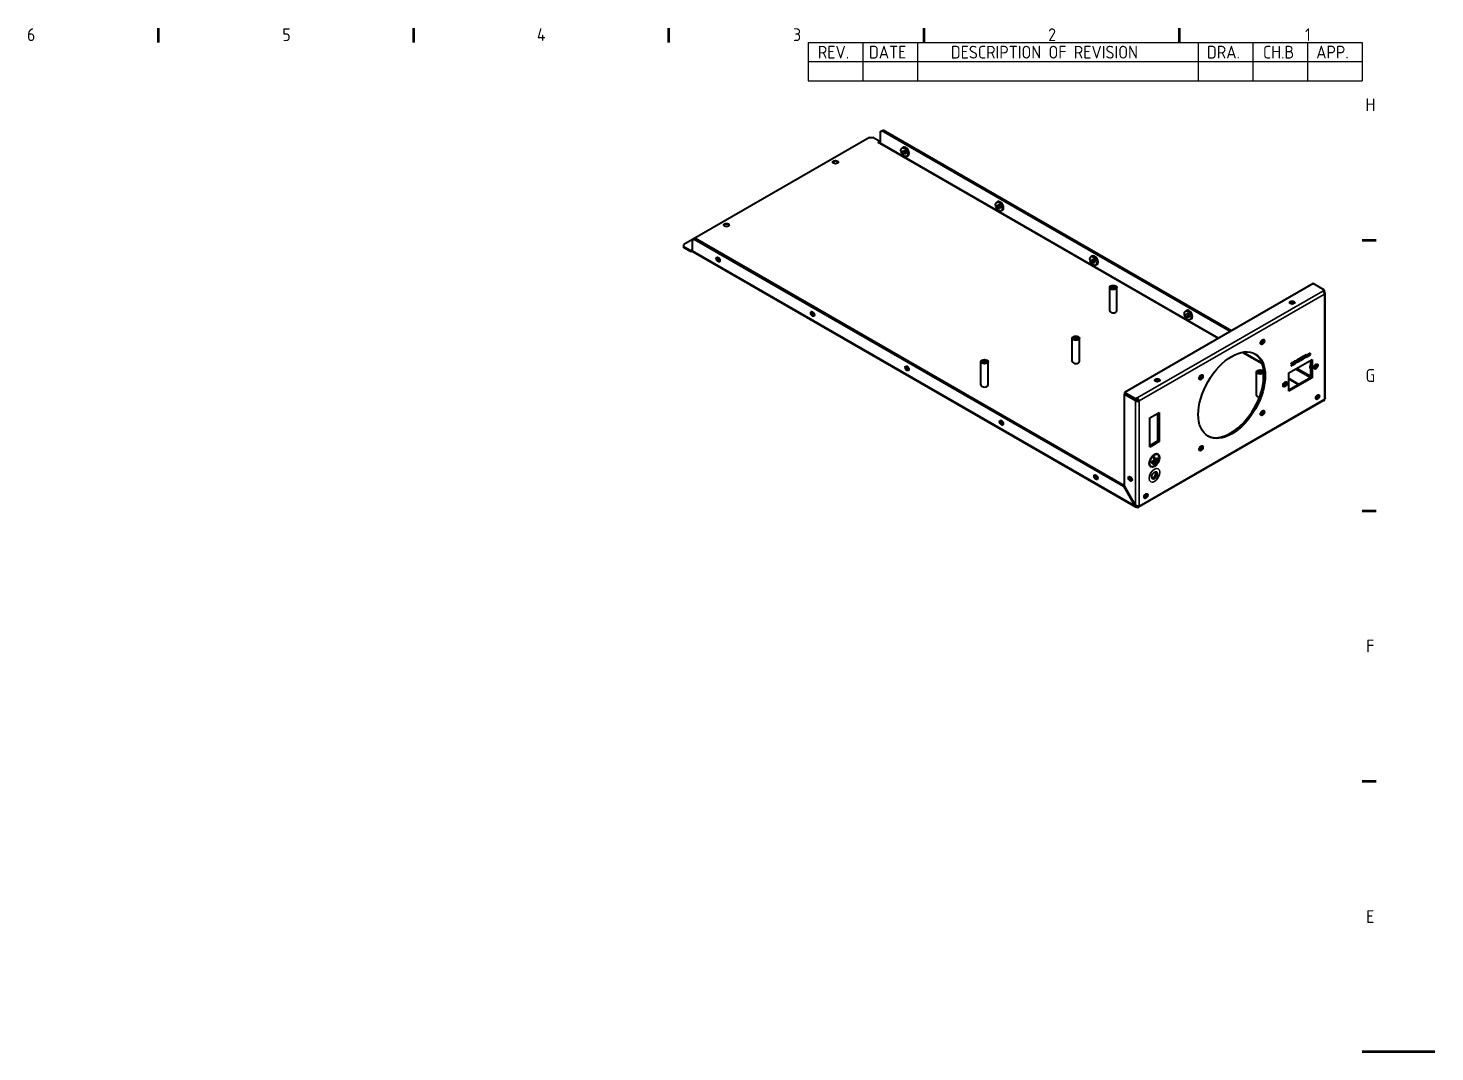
# Model space of a CAD drawing. Header units: millimetres. Extents: x 0 to 1682, y 0 to 1188.
# Drawn here: x 910 to 1682, y 594 to 1156 of the extents above; entities that cross this region are included whole.
import ezdxf

# ---------------------------------------------------------------- set-up
doc = ezdxf.new("R2010")
doc.units = ezdxf.units.MM
doc.header["$LTSCALE"] = 2
doc.layers.get('0').update_dxf_attribs({"color": 3, "lineweight": 25})
for name, color, linetype, lineweight in [('가시적인 것(ISO)', 3, 'Continuous', 40), ('가시적인 좁은 것(ISO)', 3, 'Continuous', 35), ('경계(ISO)', 7, 'Continuous', 50), ('기호(ISO)', 5, 'Continuous', 25)]:
    doc.layers.add(name, color=color, linetype=linetype, lineweight=lineweight)
doc.styles.add('문자 텍스트_PSTEK_POSCO', font='isocp.shx')

# ---------------------------------------------------------------- blocks, each defined once
blk = doc.blocks.new('경계 Default Border')
at = {"layer": '경계(ISO)'}
for p, q in [((490.58, 574), (490.58, 577.9)), ((560.67, 574), (560.67, 577.9)), ((630.75, 574), (630.75, 577.9)), ((700.83, 574), (700.83, 577.9)), ((770.92, 574), (770.92, 577.9)), ((821, 519.75), (824.9, 519.75)), ((821, 445.5), (824.9, 445.5)), ((821, 371.25), (824.9, 371.25))]:
    blk.add_line(p, q, dxfattribs=at)
at = {"layer": '경계(ISO)', "flags": 128}
blk.add_lwpolyline([(841, 297), (821, 297)], dxfattribs=at)
at = {"layer": '경계(ISO)', "color": 2, "char_height": 3.5, "attachment_point": 7, "style": '문자 텍스트_PSTEK_POSCO'}
for s, insert in [('6', (454.54, 574.37)), ('5', (524.63, 574.37)), ('4', (594.51, 574.4)), ('3', (664.82, 574.37)), ('2', (734.86, 574.37)), ('1', (805.36, 574.4)), ('H', (821.96, 555.13)), ('G', (821.96, 480.84)), ('F', (822.15, 406.63)), ('E', (822.15, 332.34))]:
    blk.add_mtext(s, dxfattribs=dict(at, insert=insert))
blk = doc.blocks.new('리비전 내역')
at = {"layer": '기호(ISO)'}
for p, q in [((669, 574), (821, 574)), ((669, 574), (669, 568.72)), ((684, 574), (684, 568.72)), ((699, 574), (699, 568.72)), ((776, 574), (776, 568.72)), ((791, 574), (791, 568.72)), ((806, 574), (806, 568.72)), ((821, 574), (821, 568.72)), ((669, 568.72), (821, 568.72)), ((669, 568.72), (669, 563.44)), ((684, 568.72), (684, 563.44)), ((699, 568.72), (699, 563.44)), ((776, 568.72), (776, 563.44)), ((791, 568.72), (791, 563.44)), ((806, 568.72), (806, 563.44)), ((821, 568.72), (821, 563.44)), ((669, 563.44), (821, 563.44))]:
    blk.add_line(p, q, dxfattribs=at)
at = {"layer": '기호(ISO)', "color": 2, "char_height": 3.5, "attachment_point": 7, "style": '문자 텍스트_PSTEK_POSCO'}
for s, insert in [('REV.', (671.61, 569.57)), ('DATE', (685.64, 569.57)), ('DESCRIPTION OF REVISION', (708.11, 569.57)), ('DRA.', (778.42, 569.57)), ('CH.B', (793.81, 569.57)), ('APP.', (808.42, 569.58))]:
    blk.add_mtext(s, dxfattribs=dict(at, insert=insert))

msp = doc.modelspace()

# ---------------------------------------------------------------- linework, layer by layer
at = {"layer": '가시적인 것(ISO)'}
for p, q in [((1377.44, 1098.869), (1378.383, 1099.416)), ((1377.44, 1098.869), (1377.44, 1092.873)), ((1378.383, 1099.416), (1379.09, 1099.823)), ((1569.6, 989.302), (1378.383, 1099.416)), ((1570.307, 989.709), (1379.09, 1099.823)), ((1371.548, 1095.723), (1269.724, 1037.087)), ((1371.548, 1095.723), (1373.433, 1095.723)), ((1377.205, 1093.551), (1373.433, 1095.723)), ((1376.262, 1093.008), (1377.205, 1093.551)), ((1377.205, 1092.465), (1376.262, 1093.008)), ((1377.205, 1092.734), (1376.972, 1092.599)), ((1377.205, 1093.551), (1377.205, 1092.734)), ((1390.157, 1090.474), (1389.45, 1090.067)), ((1392.819, 1085.852), (1392.112, 1085.445)), ((1442.012, 1060.613), (1441.305, 1060.206)), ((1444.673, 1055.991), (1443.966, 1055.584)), ((1269.724, 1036.001), (1269.724, 1037.087)), ((1269.724, 1035.183), (1269.724, 1036.001)), ((1269.724, 1036.001), (1273.496, 1033.829)), ((1273.496, 1033.011), (1269.724, 1035.183)), ((1274.438, 1039.554), (1275.381, 1040.101)), ((1274.438, 1033.559), (1274.438, 1039.554)), ((1275.381, 1040.101), (1276.088, 1040.508)), ((1275.381, 1040.101), (1511.055, 904.386)), ((1276.088, 1040.508), (1511.555, 904.912)), ((1273.496, 1033.829), (1274.438, 1034.372)), ((1273.496, 1033.011), (1273.496, 1033.829)), ((1274.438, 1033.554), (1273.496, 1033.011)), ((1274.438, 1033.559), (1274.438, 1033.554)), ((1274.438, 1033.554), (1274.438, 1033.554)), ((1517.711, 893.014), (1274.716, 1032.946)), ((1493.866, 1030.752), (1493.159, 1030.345)), ((1496.528, 1026.13), (1495.821, 1025.723)), ((1503.46, 1000.71), (1503.46, 1013.519)), ((1507.393, 1000.71), (1507.393, 1013.519)), ((1615.264, 1015.598), (1511.555, 955.876)), ((1621.392, 1012.069), (1615.264, 1015.598)), ((1620.449, 1011.526), (1621.392, 1012.069)), ((1621.392, 1011.251), (1621.392, 1012.069)), ((1620.989, 1011.019), (1621.392, 1011.251)), ((1621.016, 1010.98), (1621.392, 1011.197)), ((1621.117, 1010.82), (1621.392, 1010.979)), ((1621.392, 1011.197), (1621.345, 1011.224)), ((1621.392, 1011.197), (1621.392, 1010.979)), ((1621.783, 952.951), (1621.783, 1010.436)), ((1545.721, 1000.891), (1545.014, 1000.484)), ((1548.382, 996.269), (1547.675, 995.862)), ((1482.954, 972.885), (1482.954, 985.694)), ((1486.887, 972.885), (1486.887, 985.694)), ((1601.829, 966.606), (1614.557, 973.936)), ((1605.33, 973.222), (1605.428, 973.448)), ((1605.33, 973.222), (1605.335, 973.22)), ((1605.335, 973.22), (1605.433, 973.445)), ((1605.428, 973.448), (1605.627, 973.563)), ((1605.428, 973.448), (1605.433, 973.445)), ((1605.433, 973.445), (1605.632, 973.56)), ((1605.632, 973.56), (1605.47, 973.185)), ((1605.475, 973.182), (1605.48, 973.18)), ((1605.627, 973.563), (1605.632, 973.56)), ((1606.491, 973.876), (1606.496, 973.874)), ((1606.491, 973.52), (1606.491, 973.876)), ((1606.491, 973.52), (1606.496, 973.517)), ((1606.496, 973.517), (1606.496, 973.874)), ((1606.524, 973.533), (1606.496, 973.517)), ((1606.902, 972.851), (1607.501, 973.196)), ((1606.908, 972.86), (1607.496, 973.199)), ((1607.324, 974.308), (1607.329, 974.305)), ((1607.496, 973.199), (1607.501, 973.196)), ((1607.501, 973.196), (1607.501, 972.887)), ((1607.696, 973.271), (1607.701, 973.269)), ((1607.696, 973.005), (1607.696, 973.271)), ((1608.74, 973.601), (1607.701, 973.002)), ((1607.701, 973.002), (1607.701, 973.269)), ((1607.73, 974.59), (1607.735, 974.587)), ((1607.73, 974.233), (1607.73, 974.59)), ((1607.73, 974.233), (1607.735, 974.231)), ((1607.735, 974.231), (1607.735, 974.587)), ((1607.762, 974.246), (1607.735, 974.231)), ((1608.141, 973.564), (1608.74, 973.91)), ((1608.147, 973.573), (1608.735, 973.912)), ((1608.563, 975.021), (1608.568, 975.018)), ((1608.735, 973.912), (1608.74, 973.91)), ((1608.74, 973.91), (1608.74, 973.601)), ((1609.039, 973.893), (1609.043, 973.891)), ((1609.781, 975.725), (1609.786, 975.722)), ((1610.015, 975.976), (1610.383, 976.188)), ((1610.015, 975.976), (1610.02, 975.973)), ((1610.501, 974.621), (1610.015, 975.976)), ((1610.02, 975.973), (1610.388, 976.185)), ((1610.506, 974.618), (1610.02, 975.973)), ((1610.383, 976.188), (1610.388, 976.185)), ((1610.388, 976.185), (1610.696, 975.253)), ((1610.501, 974.621), (1610.506, 974.618)), ((1610.876, 974.831), (1610.506, 974.618)), ((1610.693, 975.263), (1610.999, 976.542)), ((1610.696, 975.253), (1611.003, 976.539)), ((1611.362, 976.746), (1610.876, 974.831)), ((1610.999, 976.542), (1611.357, 976.749)), ((1610.999, 976.542), (1611.003, 976.539)), ((1611.003, 976.539), (1611.362, 976.746)), ((1611.357, 976.749), (1611.362, 976.746)), ((1611.479, 976.391), (1611.484, 976.388)), ((1611.479, 976.093), (1611.479, 976.391)), ((1611.479, 976.093), (1611.484, 976.09)), ((1611.484, 976.09), (1611.484, 976.388)), ((1611.512, 976.106), (1611.484, 976.09)), ((1611.486, 975.261), (1611.49, 975.258)), ((1612.058, 975.839), (1612.058, 976.089)), ((1612.058, 975.839), (1612.062, 975.836)), ((1612.058, 975.517), (1612.058, 975.638)), ((1612.058, 975.517), (1612.062, 975.514)), ((1612.06, 976.328), (1612.06, 976.334)), ((1612.06, 976.328), (1612.065, 976.325)), ((1612.062, 976.092), (1612.062, 975.836)), ((1612.392, 975.704), (1612.062, 975.514)), ((1612.062, 975.514), (1612.062, 975.645)), ((1612.065, 976.325), (1612.065, 976.332)), ((1612.297, 976.782), (1612.302, 976.779)), ((1612.392, 976.543), (1612.392, 975.704)), ((1612.705, 976.034), (1612.71, 976.031)), ((1613.459, 976.716), (1613.502, 976.741)), ((1613.459, 976.716), (1613.464, 976.713)), ((1613.506, 977.184), (1613.464, 977.16)), ((1613.464, 976.713), (1613.506, 976.738)), ((1613.502, 977.516), (1613.506, 977.513)), ((1613.502, 976.741), (1613.506, 976.738)), ((1613.506, 977.513), (1613.506, 977.184)), ((1613.506, 976.738), (1613.506, 976.408)), ((1613.85, 964.26), (1613.85, 973.529)), ((1614.557, 973.936), (1614.557, 963.853)), ((1432.749, 959.991), (1432.749, 972.799)), ((1436.683, 959.991), (1436.683, 972.799)), ((1584.07, 954.29), (1584.07, 967.098)), ((1588.003, 962.567), (1588.003, 967.098)), ((1601.829, 956.523), (1601.829, 966.606)), ((1603.193, 971.828), (1603.198, 971.826)), ((1603.193, 971.562), (1603.193, 971.828)), ((1603.193, 971.562), (1603.198, 971.559)), ((1603.193, 970.697), (1603.491, 970.868)), ((1603.193, 970.697), (1603.198, 970.694)), ((1603.193, 970.412), (1603.193, 970.697)), ((1603.193, 970.412), (1603.198, 970.409)), ((1603.198, 971.559), (1603.198, 971.826)), ((1603.496, 971.731), (1603.198, 971.559)), ((1604.132, 970.947), (1603.198, 970.409)), ((1603.198, 970.694), (1603.496, 970.866)), ((1603.198, 970.409), (1603.198, 970.694)), ((1603.491, 970.868), (1603.491, 971.728)), ((1603.491, 970.868), (1603.496, 970.866)), ((1603.496, 970.866), (1603.496, 971.731)), ((1603.527, 972.243), (1603.836, 972.421)), ((1603.527, 972.243), (1603.531, 972.24)), ((1603.531, 972.24), (1603.841, 972.419)), ((1603.836, 972.421), (1603.841, 972.419)), ((1603.841, 972.419), (1603.841, 971.064)), ((1603.841, 971.07), (1604.127, 971.235)), ((1603.841, 971.064), (1604.132, 971.232)), ((1604.127, 971.235), (1604.132, 971.232)), ((1604.132, 971.232), (1604.132, 970.947)), ((1604.346, 970.937), (1604.522, 971.347)), ((1604.346, 970.937), (1604.351, 970.934)), ((1604.351, 970.934), (1604.527, 971.344)), ((1604.547, 971.047), (1604.351, 970.934)), ((1604.516, 971.351), (1604.52, 971.348)), ((1604.66, 971.31), (1604.547, 971.047)), ((1604.717, 971.787), (1605.17, 972.848)), ((1605.175, 972.846), (1604.72, 971.78)), ((1604.821, 971.683), (1605.278, 972.752)), ((1613.467, 964.04), (1605.42, 968.674)), ((1613.85, 964.634), (1606.127, 969.081)), ((1606.457, 972.558), (1606.462, 972.555)), ((1606.457, 972.292), (1606.457, 972.558)), ((1606.457, 972.292), (1606.462, 972.289)), ((1607.501, 972.887), (1606.462, 972.289)), ((1606.462, 972.289), (1606.462, 972.555)), ((1607.696, 973.005), (1607.701, 973.002)), ((1601.829, 957.338), (1613.85, 964.26)), ((1614.557, 963.853), (1601.829, 956.523)), ((1613.85, 964.26), (1614.557, 963.853)), ((1511.555, 955.876), (1511.555, 955.058)), ((1517.683, 952.347), (1511.555, 955.876)), ((1511.555, 955.058), (1517.683, 951.529)), ((1511.602, 955.031), (1511.555, 955.004)), ((1511.555, 904.676), (1511.555, 955.004)), ((1511.555, 955.004), (1517.683, 951.475)), ((1517.683, 952.347), (1518.626, 952.89)), ((1517.683, 951.529), (1517.683, 952.347)), ((1517.683, 951.529), (1518.626, 952.072)), ((1517.683, 951.475), (1518.39, 951.882)), ((1518.39, 951.664), (1517.683, 951.257)), ((1517.683, 951.257), (1517.683, 951.475)), ((1518.39, 951.882), (1518.343, 951.909)), ((1518.39, 951.882), (1518.39, 951.664)), ((1518.626, 952.072), (1518.626, 952.89)), ((1518.862, 951.664), (1519.569, 951.257)), ((1621.115, 951.507), (1519.291, 892.871)), ((1525.461, 941.978), (1530.647, 944.964)), ((1529.94, 929.293), (1529.94, 944.557)), ((1530.647, 944.964), (1530.647, 928.886)), ((1525.461, 925.9), (1525.461, 941.978)), ((1525.461, 926.714), (1529.94, 929.293)), ((1530.647, 928.886), (1525.461, 925.9)), ((1530.647, 928.886), (1529.94, 929.293)), ((1526.173, 917.256), (1529.944, 919.428)), ((1527.889, 920.43), (1528.219, 920.62)), ((1527.889, 920.43), (1527.894, 920.427)), ((1527.889, 918.632), (1527.889, 920.43)), ((1528.224, 920.617), (1527.894, 920.427)), ((1527.894, 920.427), (1527.894, 918.629)), ((1528.219, 920.62), (1528.224, 920.617)), ((1528.224, 918.819), (1528.224, 920.617)), ((1528.224, 918.824), (1529.94, 919.812)), ((1529.944, 919.81), (1528.224, 918.819)), ((1529.94, 919.812), (1529.944, 919.81)), ((1529.944, 919.428), (1529.944, 919.81)), ((1530.05, 922.002), (1530.055, 921.999)), ((1526.058, 915.069), (1526.063, 915.067)), ((1526.168, 917.641), (1527.889, 918.632)), ((1526.168, 917.641), (1526.173, 917.638)), ((1526.168, 917.259), (1526.168, 917.641)), ((1526.168, 917.259), (1526.173, 917.256)), ((1527.894, 918.629), (1526.173, 917.638)), ((1526.173, 917.638), (1526.173, 917.256)), ((1526.876, 917.23), (1529.233, 918.588)), ((1526.876, 917.23), (1526.88, 917.228)), ((1526.876, 916.849), (1526.876, 917.23)), ((1526.876, 916.849), (1526.88, 916.846)), ((1529.237, 918.585), (1526.88, 917.228)), ((1526.88, 916.846), (1529.237, 918.203)), ((1526.88, 917.228), (1526.88, 916.846)), ((1527.347, 916.684), (1528.761, 917.499)), ((1527.347, 916.684), (1527.352, 916.682)), ((1527.347, 916.303), (1527.347, 916.684)), ((1527.347, 916.303), (1527.352, 916.3)), ((1528.766, 917.496), (1527.352, 916.682)), ((1527.352, 916.3), (1528.766, 917.114)), ((1527.352, 916.682), (1527.352, 916.3)), ((1527.889, 918.632), (1527.894, 918.629)), ((1528.761, 917.499), (1528.766, 917.496)), ((1528.766, 917.114), (1528.766, 917.496)), ((1529.233, 918.588), (1529.237, 918.585)), ((1529.237, 918.203), (1529.237, 918.585)), ((1511.556, 904.674), (1511.055, 904.386)), ((1511.055, 904.386), (1517.183, 893.771)), ((1517.683, 894.061), (1511.555, 904.676)), ((1517.685, 894.06), (1517.183, 893.771))]:
    msp.add_line(p, q, dxfattribs=at)
for centre, major_axis, ratio, start_param, end_param in [((1377.205, 1092.738), (-0.166, -0.289), 0.5780931, 0.7834645, 2.3542608), ((1391.488, 1088.163), (-1.331, 2.311), 0.5780931, 3.1415927, 6.2831853), ((1352.927, 1082.095), (-1.5, 0), 0.5758617, 3.2522389, 6.1725391), ((1352.927, 1081.468), (-2.267, 0), 0.5758617, 4.1124144, 5.3123636), ((1391.488, 1088.163), (0.539, -0.936), 0.5780931, 3.8532147, 5.5715633), ((1443.343, 1058.302), (-1.331, 2.311), 0.5780931, 3.1415927, 6.2831853), ((1443.343, 1058.302), (0.539, -0.936), 0.5780931, 3.8532147, 5.5715633), ((1293.059, 1047.619), (-1.5, 0), 0.5758617, 3.2522389, 6.1725391), ((1293.059, 1046.992), (-2.267, 0), 0.5758617, 4.1124144, 5.3123636), ((1275.381, 1034.102), (-0.665, -1.155), 0.5780931, 5.4958534, 6.2831853), ((1289.193, 1029.255), (0.699, -1.213), 0.5780931, 3.669935, 5.7548429), ((1289.193, 1029.255), (-0.539, 0.936), 0.5780931, 0.4043242, 2.7372684), ((1495.197, 1028.441), (-1.331, 2.311), 0.5780931, 3.1415927, 6.2831853), ((1495.197, 1028.441), (0.539, -0.936), 0.5780931, 3.8532147, 5.5715633), ((1603.62, 1004.383), (-1.433, 0), 0.5758617, 3.6597059, 5.765072), ((1603.62, 1004.383), (-1.081, 0), 0.5758617, 3.5183598, 5.9064182), ((1620.449, 1010.436), (0.665, -1.155), 0.5780931, 2.1054479, 2.3581282), ((1620.449, 1010.436), (0.665, -1.155), 0.5780931, 0.7873319, 2.1054479), ((1620.449, 1010.436), (1.333, 0), 0.5758617, 5.4977871, 7.0685835), ((1341.048, 999.394), (0.699, -1.213), 0.5780931, 3.669935, 5.7548429), ((1341.048, 999.394), (-0.539, 0.936), 0.5780931, 0.4043242, 2.7372684), ((1505.427, 1000.71), (1.967, 0), 0.5758617, 3.1415927, 6.2831853), ((1547.052, 998.58), (-1.331, 2.311), 0.5780931, 3.1415927, 6.2831853), ((1547.052, 998.58), (0.539, -0.936), 0.5780931, 3.8532147, 5.5715633), ((1586.626, 984.01), (0.749, 1.3), 0.5780931, 3.631445, 5.793333), ((1569.773, 954.82), (-12.975, -22.531), 0.5780931, 0.0271473, 3.1144453), ((1392.902, 969.533), (0.699, -1.213), 0.5780931, 3.669935, 5.7548429), ((1392.902, 969.533), (-0.539, 0.936), 0.5780931, 0.4043242, 2.7372684), ((1484.921, 972.885), (1.967, 0), 0.5758617, 3.1415927, 6.2831853), ((1552.921, 964.6), (0.749, 1.3), 0.5780931, 3.631445, 5.793333), ((1615.264, 970.93), (-1.331, -2.311), 0.5780931, 4.7731192, 6.2185877), ((1615.971, 970.523), (0.539, 0.936), 0.5780931, 3.4445427, 5.9802352), ((1615.971, 970.523), (0.749, 1.3), 0.5780931, 3.631445, 5.793333), ((1434.716, 959.991), (1.967, 0), 0.5758617, 3.1415927, 6.2831853), ((1529.61, 961.763), (-1.433, 0), 0.5758617, 3.6597059, 5.765072), ((1529.61, 961.763), (-1.081, 0), 0.5758617, 3.5183598, 5.9064182), ((1599, 960.751), (0.539, 0.936), 0.5780931, 3.4445427, 5.9802352), ((1599, 960.751), (0.749, 1.3), 0.5780931, 3.631445, 5.793333), ((1518.626, 951.8), (-1.333, 0), 0.5758617, 0.7853982, 2.3561945), ((1518.626, 951.8), (0.333, 0), 0.5758617, 3.9269908, 5.4977871), ((1518.626, 951.8), (-0.665, 1.155), 0.5780931, 5.2470406, 5.4997209), ((1518.626, 951.8), (0.166, -0.289), 0.5780931, 0.7873319, 2.3581282), ((1518.626, 951.8), (-0.665, 1.155), 0.5780931, 3.9289245, 5.2470406), ((1586.037, 954.29), (-1.967, 0), 0.5758617, 0, 1.3600556), ((1616.914, 953.734), (-0.539, -0.936), 0.5780931, 0.4043242, 2.7372684), ((1616.914, 953.734), (0.699, 1.213), 0.5780931, 3.669935, 5.7548429), ((1620.449, 952.662), (0.665, -1.155), 0.5780931, 0, 0.7873319), ((1586.626, 945.04), (0.749, 1.3), 0.5780931, 3.631445, 5.793333), ((1444.757, 939.672), (0.699, -1.213), 0.5780931, 3.669935, 5.7548429), ((1444.757, 939.672), (-0.539, 0.936), 0.5780931, 0.4043242, 2.7372684), ((1528.054, 918.536), (-1.996, -3.466), 0.5780931, 3.1415927, 6.2831853), ((1528.054, 918.536), (-1.896, -3.293), 0.5780931, 0.0012381, 3.1403545), ((1552.921, 925.631), (0.749, 1.3), 0.5780931, 3.631445, 5.793333), ((1527.347, 910.768), (-1.081, -1.878), 0.5780931, 0.3317813, 2.8098113), ((1496.611, 909.811), (0.699, -1.213), 0.5780931, 3.669935, 5.7548429), ((1496.611, 909.811), (-0.539, 0.936), 0.5780931, 0.4043242, 2.7372684), ((1515.468, 908.927), (0.699, -1.213), 0.5780931, 3.669935, 5.7548429), ((1515.468, 908.927), (-0.539, 0.936), 0.5780931, 0.4043242, 2.7372684), ((1522.633, 899.441), (-0.539, -0.936), 0.5780931, 0.4043242, 2.7372684), ((1522.633, 899.441), (0.699, 1.213), 0.5780931, 3.669935, 5.7548429), ((1518.626, 894.026), (0.665, -1.155), 0.5780931, 5.4997209, 7.0705172)]:
    msp.add_ellipse(centre, major_axis=major_axis, ratio=ratio, start_param=start_param, end_param=end_param, dxfattribs=at)
for centre, major_axis, ratio in [((1390.781, 1087.756), (-1.331, 2.311), 0.5780931), ((1352.927, 1082.285), (-1.5, 0), 0.5758617), ((1390.781, 1087.756), (-0.539, 0.936), 0.5780931), ((1442.636, 1057.895), (-1.331, 2.311), 0.5780931), ((1442.636, 1057.895), (-0.539, 0.936), 0.5780931), ((1293.059, 1047.809), (-1.5, 0), 0.5758617), ((1288.486, 1028.848), (-0.699, 1.213), 0.5780931), ((1494.49, 1028.034), (-1.331, 2.311), 0.5780931), ((1494.49, 1028.034), (-0.539, 0.936), 0.5780931), ((1505.427, 1013.519), (-1.967, 0), 0.5758617), ((1505.427, 1013.519), (-1.081, 0), 0.5758617), ((1603.62, 1005.201), (-1.433, 0), 0.5758617), ((1340.341, 998.987), (-0.699, 1.213), 0.5780931), ((1546.345, 998.173), (-1.331, 2.311), 0.5780931), ((1546.345, 998.173), (-0.539, 0.936), 0.5780931), ((1484.921, 985.694), (-1.967, 0), 0.5758617), ((1484.921, 985.694), (-1.081, 0), 0.5758617), ((1570.48, 954.413), (-12.975, -22.531), 0.5780931), ((1587.333, 983.603), (-0.749, -1.3), 0.5780931), ((1434.716, 972.799), (-1.967, 0), 0.5758617), ((1434.716, 972.799), (-1.081, 0), 0.5758617), ((1392.195, 969.126), (-0.699, 1.213), 0.5780931), ((1553.628, 964.193), (-0.749, -1.3), 0.5780931), ((1586.037, 967.098), (-1.967, 0), 0.5758617), ((1586.037, 967.098), (-1.081, 0), 0.5758617), ((1616.678, 970.116), (-0.749, -1.3), 0.5780931), ((1529.61, 962.581), (-1.433, 0), 0.5758617), ((1599.708, 960.343), (-0.749, -1.3), 0.5780931), ((1617.621, 953.327), (-0.699, -1.213), 0.5780931), ((1587.333, 944.633), (-0.749, -1.3), 0.5780931), ((1444.05, 939.265), (-0.699, 1.213), 0.5780931), ((1528.059, 918.533), (-1.996, -3.466), 0.5780931), ((1528.059, 918.533), (-1.896, -3.293), 0.5780931), ((1553.628, 925.224), (-0.749, -1.3), 0.5780931), ((1528.054, 910.36), (-1.081, -1.878), 0.5780931), ((1495.904, 909.404), (-0.699, 1.213), 0.5780931), ((1514.76, 908.52), (-0.699, 1.213), 0.5780931), ((1523.34, 899.034), (-0.699, -1.213), 0.5780931)]:
    msp.add_ellipse(centre, major_axis=major_axis, ratio=ratio, dxfattribs=at)
for points, degree in [([(1604.995, 973.119), (1605.086, 973.172), (1605.255, 973.224), (1605.33, 973.222)], 2), ([(1604.999, 973.116), (1605.091, 973.169), (1605.259, 973.221), (1605.335, 973.22)], 2), ([(1605.47, 973.185), (1605.573, 973.13), (1605.685, 972.866), (1605.685, 972.659)], 2), ([(1605.47, 973.185), (1605.473, 973.184), (1605.475, 973.182)], 2), ([(1606.457, 972.558), (1606.589, 972.756), (1606.8, 973.092), (1606.879, 973.234)], 2), ([(1606.462, 972.555), (1606.593, 972.753), (1606.804, 973.089), (1606.883, 973.231)], 2), ([(1606.491, 973.876), (1606.551, 973.944), (1606.805, 974.159), (1606.923, 974.227)], 2), ([(1606.496, 973.874), (1606.556, 973.941), (1606.81, 974.156), (1606.928, 974.224)], 2), ([(1606.658, 973.702), (1606.61, 973.649), (1606.541, 973.556), (1606.524, 973.533)], 2), ([(1606.857, 973.871), (1606.803, 973.84), (1606.707, 973.754), (1606.658, 973.702)], 2), ([(1607.081, 973.764), (1607.081, 973.878), (1606.962, 973.931), (1606.857, 973.871)], 2), ([(1606.879, 973.234), (1606.983, 973.42), (1607.076, 973.666), (1607.076, 973.766)], 2), ([(1606.883, 973.231), (1606.988, 973.417), (1607.081, 973.663), (1607.081, 973.764)], 2), ([(1607.185, 973.296), (1607.099, 973.149), (1606.937, 972.903), (1606.902, 972.851)], 2), ([(1606.928, 974.224), (1607.18, 974.37), (1607.439, 974.259), (1607.439, 974.024)], 2), ([(1607.076, 973.766), (1607.076, 973.871), (1607.026, 973.902)], 2), ([(1607.439, 974.024), (1607.439, 973.88), (1607.321, 973.534), (1607.185, 973.296)], 2), ([(1607.696, 973.271), (1607.828, 973.469), (1608.039, 973.805), (1608.118, 973.947)], 2), ([(1607.701, 973.269), (1607.832, 973.466), (1608.043, 973.803), (1608.122, 973.945)], 2), ([(1607.73, 974.59), (1607.79, 974.657), (1608.044, 974.873), (1608.162, 974.941)], 2), ([(1607.735, 974.587), (1607.795, 974.654), (1608.049, 974.87), (1608.167, 974.938)], 2), ([(1607.897, 974.415), (1607.848, 974.362), (1607.78, 974.27), (1607.762, 974.246)], 2), ([(1608.096, 974.584), (1608.042, 974.553), (1607.946, 974.467), (1607.897, 974.415)], 2), ([(1608.319, 974.477), (1608.319, 974.591), (1608.201, 974.645), (1608.096, 974.584)], 2), ([(1608.118, 973.947), (1608.222, 974.133), (1608.315, 974.379), (1608.315, 974.48)], 2), ([(1608.122, 973.945), (1608.227, 974.131), (1608.319, 974.376), (1608.319, 974.477)], 2), ([(1608.424, 974.01), (1608.338, 973.862), (1608.176, 973.617), (1608.141, 973.564)], 2), ([(1608.167, 974.938), (1608.419, 975.083), (1608.678, 974.972), (1608.678, 974.738)], 2), ([(1608.315, 974.48), (1608.315, 974.585), (1608.265, 974.616)], 2), ([(1608.678, 974.738), (1608.678, 974.593), (1608.56, 974.247), (1608.424, 974.01)], 2), ([(1608.866, 974.496), (1608.866, 974.714), (1608.924, 975.055), (1608.991, 975.204)], 2), ([(1608.99, 973.933), (1608.924, 974.003), (1608.866, 974.284), (1608.866, 974.496)], 2), ([(1608.871, 974.494), (1608.871, 974.711), (1608.929, 975.052), (1608.996, 975.202)], 2), ([(1608.994, 973.93), (1608.929, 974), (1608.871, 974.282), (1608.871, 974.494)], 2), ([(1609.039, 973.893), (1609.012, 973.909), (1608.99, 973.933)], 2), ([(1608.991, 975.204), (1609.057, 975.351), (1609.267, 975.578), (1609.411, 975.661)], 2), ([(1609.416, 973.956), (1609.266, 973.869), (1609.06, 973.859), (1608.994, 973.93)], 2), ([(1608.996, 975.202), (1609.062, 975.349), (1609.272, 975.575), (1609.416, 975.658)], 2), ([(1609.227, 974.698), (1609.227, 975.002), (1609.314, 975.298), (1609.416, 975.356)], 2), ([(1609.416, 974.258), (1609.314, 974.199), (1609.227, 974.398), (1609.227, 974.698)], 2), ([(1609.311, 974.247), (1609.351, 974.226), (1609.411, 974.261)], 2), ([(1609.411, 974.261), (1609.512, 974.319), (1609.599, 974.618), (1609.599, 974.919)], 2), ([(1609.416, 975.658), (1609.569, 975.746), (1609.773, 975.752), (1609.838, 975.68)], 2), ([(1609.416, 975.356), (1609.518, 975.415), (1609.604, 975.219), (1609.604, 974.916)], 2), ([(1609.604, 974.916), (1609.604, 974.615), (1609.517, 974.316), (1609.416, 974.258)], 2), ([(1609.837, 974.413), (1609.773, 974.27), (1609.565, 974.042), (1609.416, 973.956)], 2), ([(1609.961, 975.121), (1609.961, 974.909), (1609.902, 974.558), (1609.837, 974.413)], 2), ([(1609.838, 975.68), (1609.902, 975.61), (1609.961, 975.327), (1609.961, 975.121)], 2), ([(1611.39, 975.486), (1611.39, 975.622), (1611.485, 975.847), (1611.574, 975.947)], 2), ([(1611.394, 975.483), (1611.394, 975.62), (1611.489, 975.844), (1611.579, 975.944)], 2), ([(1611.723, 975.286), (1611.581, 975.204), (1611.394, 975.316), (1611.394, 975.483)], 2), ([(1611.479, 976.391), (1611.528, 976.435), (1611.748, 976.607), (1611.861, 976.671)], 2), ([(1611.484, 976.388), (1611.533, 976.432), (1611.753, 976.604), (1611.865, 976.669)], 2), ([(1611.803, 976.361), (1611.745, 976.328), (1611.587, 976.188), (1611.512, 976.106)], 2), ([(1611.574, 975.947), (1611.665, 976.05), (1611.916, 976.234), (1612.06, 976.328)], 2), ([(1611.579, 975.944), (1611.669, 976.047), (1611.92, 976.231), (1612.065, 976.325)], 2), ([(1611.928, 975.455), (1611.884, 975.405), (1611.799, 975.329), (1611.723, 975.286)], 2), ([(1611.73, 975.708), (1611.73, 975.767), (1611.778, 975.866), (1611.823, 975.909)], 2), ([(1611.89, 975.65), (1611.811, 975.604), (1611.73, 975.622), (1611.73, 975.708)], 2), ([(1612.065, 976.332), (1612.065, 976.434), (1611.934, 976.437), (1611.803, 976.361)], 2), ([(1611.823, 975.909), (1611.873, 975.959), (1611.978, 976.034), (1612.062, 976.092)], 2), ([(1611.865, 976.669), (1612.14, 976.827), (1612.392, 976.76), (1612.392, 976.543)], 2), ([(1611.886, 975.652), (1611.929, 975.677), (1612.021, 975.777), (1612.058, 975.839)], 2), ([(1612.062, 975.836), (1612.026, 975.774), (1611.934, 975.675), (1611.89, 975.65)], 2), ([(1612.062, 975.645), (1612.028, 975.592), (1611.974, 975.508), (1611.928, 975.455)], 2), ([(1612.06, 976.334), (1612.06, 976.407), (1612.027, 976.429)], 2), ([(1612.556, 976.415), (1612.556, 976.592), (1612.652, 976.896), (1612.736, 977.023)], 2), ([(1612.561, 976.412), (1612.561, 976.59), (1612.657, 976.893), (1612.741, 977.02)], 2), ([(1612.729, 976.021), (1612.65, 976.057), (1612.561, 976.248), (1612.561, 976.412)], 2), ([(1613.161, 976.114), (1613.03, 976.038), (1612.811, 975.989), (1612.729, 976.021)], 2), ([(1612.736, 977.023), (1612.815, 977.146), (1613.031, 977.344), (1613.148, 977.411)], 2), ([(1612.741, 977.02), (1612.82, 977.143), (1613.035, 977.341), (1613.152, 977.408)], 2), ([(1613.168, 977.142), (1613.041, 977.069), (1612.901, 976.783), (1612.901, 976.608)], 2), ([(1612.901, 976.608), (1612.901, 976.423), (1613.05, 976.325), (1613.174, 976.397)], 2), ([(1612.979, 976.372), (1613.052, 976.332), (1613.169, 976.399)], 2), ([(1613.148, 977.411), (1613.236, 977.462), (1613.412, 977.516), (1613.502, 977.516)], 2), ([(1613.152, 977.408), (1613.241, 977.459), (1613.417, 977.513), (1613.506, 977.513)], 2), ([(1613.364, 976.262), (1613.316, 976.219), (1613.231, 976.154), (1613.161, 976.114)], 2), ([(1613.352, 977.192), (1613.315, 977.195), (1613.224, 977.174), (1613.168, 977.142)], 2), ([(1613.169, 976.399), (1613.232, 976.436), (1613.326, 976.523), (1613.361, 976.567)], 2), ([(1613.174, 976.397), (1613.237, 976.433), (1613.331, 976.52), (1613.365, 976.564)], 2), ([(1613.464, 977.16), (1613.443, 977.171), (1613.386, 977.191), (1613.352, 977.192)], 2), ([(1613.361, 976.567), (1613.394, 976.608), (1613.442, 976.686), (1613.459, 976.716)], 2), ([(1613.506, 976.408), (1613.478, 976.377), (1613.403, 976.297), (1613.364, 976.262)], 2), ([(1613.365, 976.564), (1613.399, 976.606), (1613.447, 976.684), (1613.464, 976.713)], 2), ([(1603.193, 971.828), (1603.258, 971.866), (1603.388, 971.961), (1603.427, 972.004)], 2), ([(1603.198, 971.826), (1603.263, 971.863), (1603.393, 971.958), (1603.432, 972.001)], 2), ([(1603.427, 972.004), (1603.472, 972.056), (1603.522, 972.174), (1603.527, 972.243)], 2), ([(1603.432, 972.001), (1603.476, 972.054), (1603.527, 972.172), (1603.531, 972.24)], 2), ([(1604.31, 971.873), (1604.31, 972.267), (1604.675, 972.935), (1604.995, 973.119)], 2), ([(1604.315, 971.87), (1604.315, 972.264), (1604.68, 972.932), (1604.999, 973.116)], 2), ([(1604.527, 971.344), (1604.426, 971.399), (1604.315, 971.664), (1604.315, 971.87)], 2), ([(1604.999, 971.412), (1604.907, 971.359), (1604.732, 971.306), (1604.66, 971.31)], 2), ([(1604.675, 972.078), (1604.675, 972.225), (1604.73, 972.468), (1604.776, 972.56)], 2), ([(1604.72, 971.78), (1604.698, 971.83), (1604.675, 971.978), (1604.675, 972.078)], 2), ([(1604.776, 972.56), (1604.825, 972.658), (1604.934, 972.775), (1605, 972.814)], 2), ([(1605, 971.715), (1604.95, 971.686), (1604.862, 971.67), (1604.821, 971.683)], 2), ([(1604.996, 971.718), (1605.059, 971.754), (1605.18, 971.892), (1605.223, 971.98)], 2), ([(1605.509, 971.942), (1605.418, 971.772), (1605.161, 971.505), (1604.999, 971.412)], 2), ([(1605, 972.814), (1605.045, 972.839), (1605.138, 972.86), (1605.175, 972.846)], 2), ([(1605.227, 971.977), (1605.185, 971.889), (1605.064, 971.751), (1605, 971.715)], 2), ([(1605.223, 971.98), (1605.267, 972.076), (1605.32, 972.306), (1605.32, 972.454)], 2), ([(1605.325, 972.452), (1605.325, 972.303), (1605.272, 972.073), (1605.227, 971.977)], 2), ([(1605.278, 972.752), (1605.3, 972.709), (1605.325, 972.542), (1605.325, 972.452)], 2), ([(1605.685, 972.659), (1605.685, 972.473), (1605.596, 972.105), (1605.509, 971.942)], 2), ([(1518.31, 892.881), (1518.414, 892.887), (1518.52, 892.906), (1518.626, 892.936)], 3), ([(1518.626, 893.547), (1518.626, 893.344), (1518.626, 893.14), (1518.626, 892.936)], 3)]:
    msp.add_open_spline(points, degree=degree, dxfattribs=at)
for points, degree, knots in [([(1606.923, 974.227), (1607.176, 974.372), (1607.315, 974.313), (1607.324, 974.308)], 2, [0, 0, 0, 1, 1.076026, 1.076026, 1.076026]), ([(1608.162, 974.941), (1608.414, 975.086), (1608.554, 975.026), (1608.563, 975.021)], 2, [0, 0, 0, 1, 1.076026, 1.076026, 1.076026]), ([(1609.411, 975.661), (1609.564, 975.749), (1609.731, 975.754), (1609.781, 975.725)], 2, [0, 0, 0, 1, 1.6402129, 1.6402129, 1.6402129]), ([(1609.599, 974.919), (1609.599, 975.222), (1609.541, 975.356), (1609.517, 975.371)], 2, [0, 0, 0, 1, 1.3655166, 1.3655166, 1.3655166]), ([(1611.486, 975.261), (1611.484, 975.262), (1611.39, 975.319), (1611.39, 975.486)], 2, [0.9855222, 0.9855222, 0.9855222, 1, 2, 2, 2]), ([(1611.758, 975.619), (1611.762, 975.617), (1611.807, 975.607), (1611.886, 975.652)], 2, [0.8906162, 0.8906162, 0.8906162, 1, 2, 2, 2]), ([(1611.861, 976.671), (1612.136, 976.83), (1612.281, 976.791), (1612.297, 976.782)], 2, [0, 0, 0, 1, 1.1527849, 1.1527849, 1.1527849]), ([(1612.705, 976.034), (1612.64, 976.072), (1612.556, 976.25), (1612.556, 976.415)], 2, [0.1280743, 0.1280743, 0.1280743, 1, 2, 2, 2]), ([(1604.516, 971.351), (1604.42, 971.406), (1604.31, 971.666), (1604.31, 971.873)], 2, [0.0339554, 0.0339554, 0.0339554, 1, 2, 2, 2]), ([(1604.821, 971.684), (1604.86, 971.673), (1604.945, 971.689), (1604.996, 971.718)], 2, [0.0628162, 0.0628162, 0.0628162, 1, 2, 2, 2]), ([(1605.32, 972.454), (1605.32, 972.545), (1605.296, 972.706), (1605.276, 972.748)], 2, [0, 0, 0, 1, 1.9274855, 1.9274855, 1.9274855]), ([(1621.778, 952.951), (1621.779, 952.803), (1621.748, 952.655), (1621.682, 952.514), (1621.615, 952.373), (1621.516, 952.239), (1621.392, 952.119)], 3, [0.78539816, 0.78539816, 0.78539816, 0.78539816, 1.17745307, 1.17745307, 1.17745307, 1.57079633, 1.57079633, 1.57079633, 1.57079633]), ([(1517.183, 893.771), (1517.308, 893.273), (1517.67, 892.924), (1518.135, 892.884), (1518.192, 892.879), (1518.251, 892.878), (1518.31, 892.881)], 3, [0, 0, 0, 0, 1.1738524, 1.1738524, 1.1738524, 1.3181161, 1.3181161, 1.3181161, 1.3181161]), ([(1519.569, 893.483), (1519.199, 893.415), (1518.6, 893.49), (1518.117, 893.75), (1517.955, 893.837), (1517.807, 893.942), (1517.683, 894.061)], 3, [0, 0, 0, 0, 1.1774531, 1.1774531, 1.1774531, 1.5707963, 1.5707963, 1.5707963, 1.5707963])]:
    msp.add_open_spline(points, degree=degree, knots=knots, dxfattribs=at)
at = {"layer": '가시적인 좁은 것(ISO)'}
for p, q in [((1562.976, 985.487), (1377.205, 1092.465)), ((1377.44, 1092.873), (1563.448, 985.759)), ((1274.438, 1033.559), (1517.183, 893.771)), ((1518.626, 952.89), (1620.449, 1011.526)), ((1621.392, 1009.893), (1519.569, 951.257)), ((1621.392, 952.119), (1621.392, 1009.893)), ((1587.239, 971.514), (1576.152, 977.899)), ((1576.878, 978.025), (1586.984, 972.205)), ((1606.879, 973.234), (1606.883, 973.231)), ((1606.923, 974.227), (1606.928, 974.224)), ((1607.076, 973.766), (1607.081, 973.764)), ((1608.118, 973.947), (1608.122, 973.945)), ((1608.162, 974.941), (1608.167, 974.938)), ((1608.315, 974.48), (1608.319, 974.477)), ((1608.866, 974.496), (1608.871, 974.494)), ((1608.99, 973.933), (1608.994, 973.93)), ((1608.991, 975.204), (1608.996, 975.202)), ((1609.411, 975.661), (1609.416, 975.658)), ((1609.411, 974.261), (1609.416, 974.258)), ((1609.599, 974.919), (1609.604, 974.916)), ((1611.39, 975.486), (1611.394, 975.483)), ((1611.574, 975.947), (1611.579, 975.944)), ((1611.861, 976.671), (1611.865, 976.669)), ((1611.886, 975.652), (1611.89, 975.65)), ((1612.06, 976.334), (1612.065, 976.332)), ((1612.556, 976.415), (1612.561, 976.412)), ((1612.736, 977.023), (1612.741, 977.02)), ((1613.148, 977.411), (1613.152, 977.408)), ((1613.169, 976.399), (1613.174, 976.397)), ((1613.361, 976.567), (1613.365, 976.564)), ((1603.427, 972.004), (1603.432, 972.001)), ((1604.31, 971.873), (1604.315, 971.87)), ((1604.995, 973.119), (1604.999, 973.116)), ((1604.996, 971.718), (1605, 971.715)), ((1605.223, 971.98), (1605.227, 971.977)), ((1605.32, 972.454), (1605.325, 972.452)), ((1601.829, 963.657), (1607.315, 960.497)), ((1606.843, 960.225), (1601.829, 963.113)), ((1517.683, 894.061), (1517.683, 951.257)), ((1518.862, 951.664), (1518.862, 952.719)), ((1519.569, 893.483), (1621.392, 952.119)), ((1519.569, 951.257), (1519.569, 893.483))]:
    msp.add_line(p, q, dxfattribs=at)
msp.add_ellipse((1528.054, 910.36), major_axis=(-2.079, -3.611), ratio=0.5780931, dxfattribs=at)
msp.add_open_spline([(1518.154, 893.731), (1518.165, 893.702), (1518.176, 893.673), (1518.217, 893.551), (1518.242, 893.449), (1518.283, 893.195), (1518.298, 893.047), (1518.31, 892.881)], degree=3, knots=[-0.1941641, -0.1941641, -0.1941641, -0.1941641, -0.16826266, -0.16826266, -0.08767956, -0.08767956, 0, 0, 0, 0], dxfattribs=at)

# ---------------------------------------------------------------- block references
at = {"xscale": 2, "yscale": 2, "zscale": 2}
msp.add_blockref('경계 Default Border', (0, 0), dxfattribs=at)
at = {"layer": '기호(ISO)', "xscale": 2, "yscale": 2, "zscale": 2}
msp.add_blockref('리비전 내역', (0, 0), dxfattribs=at)

doc.saveas('drawing.dxf')
